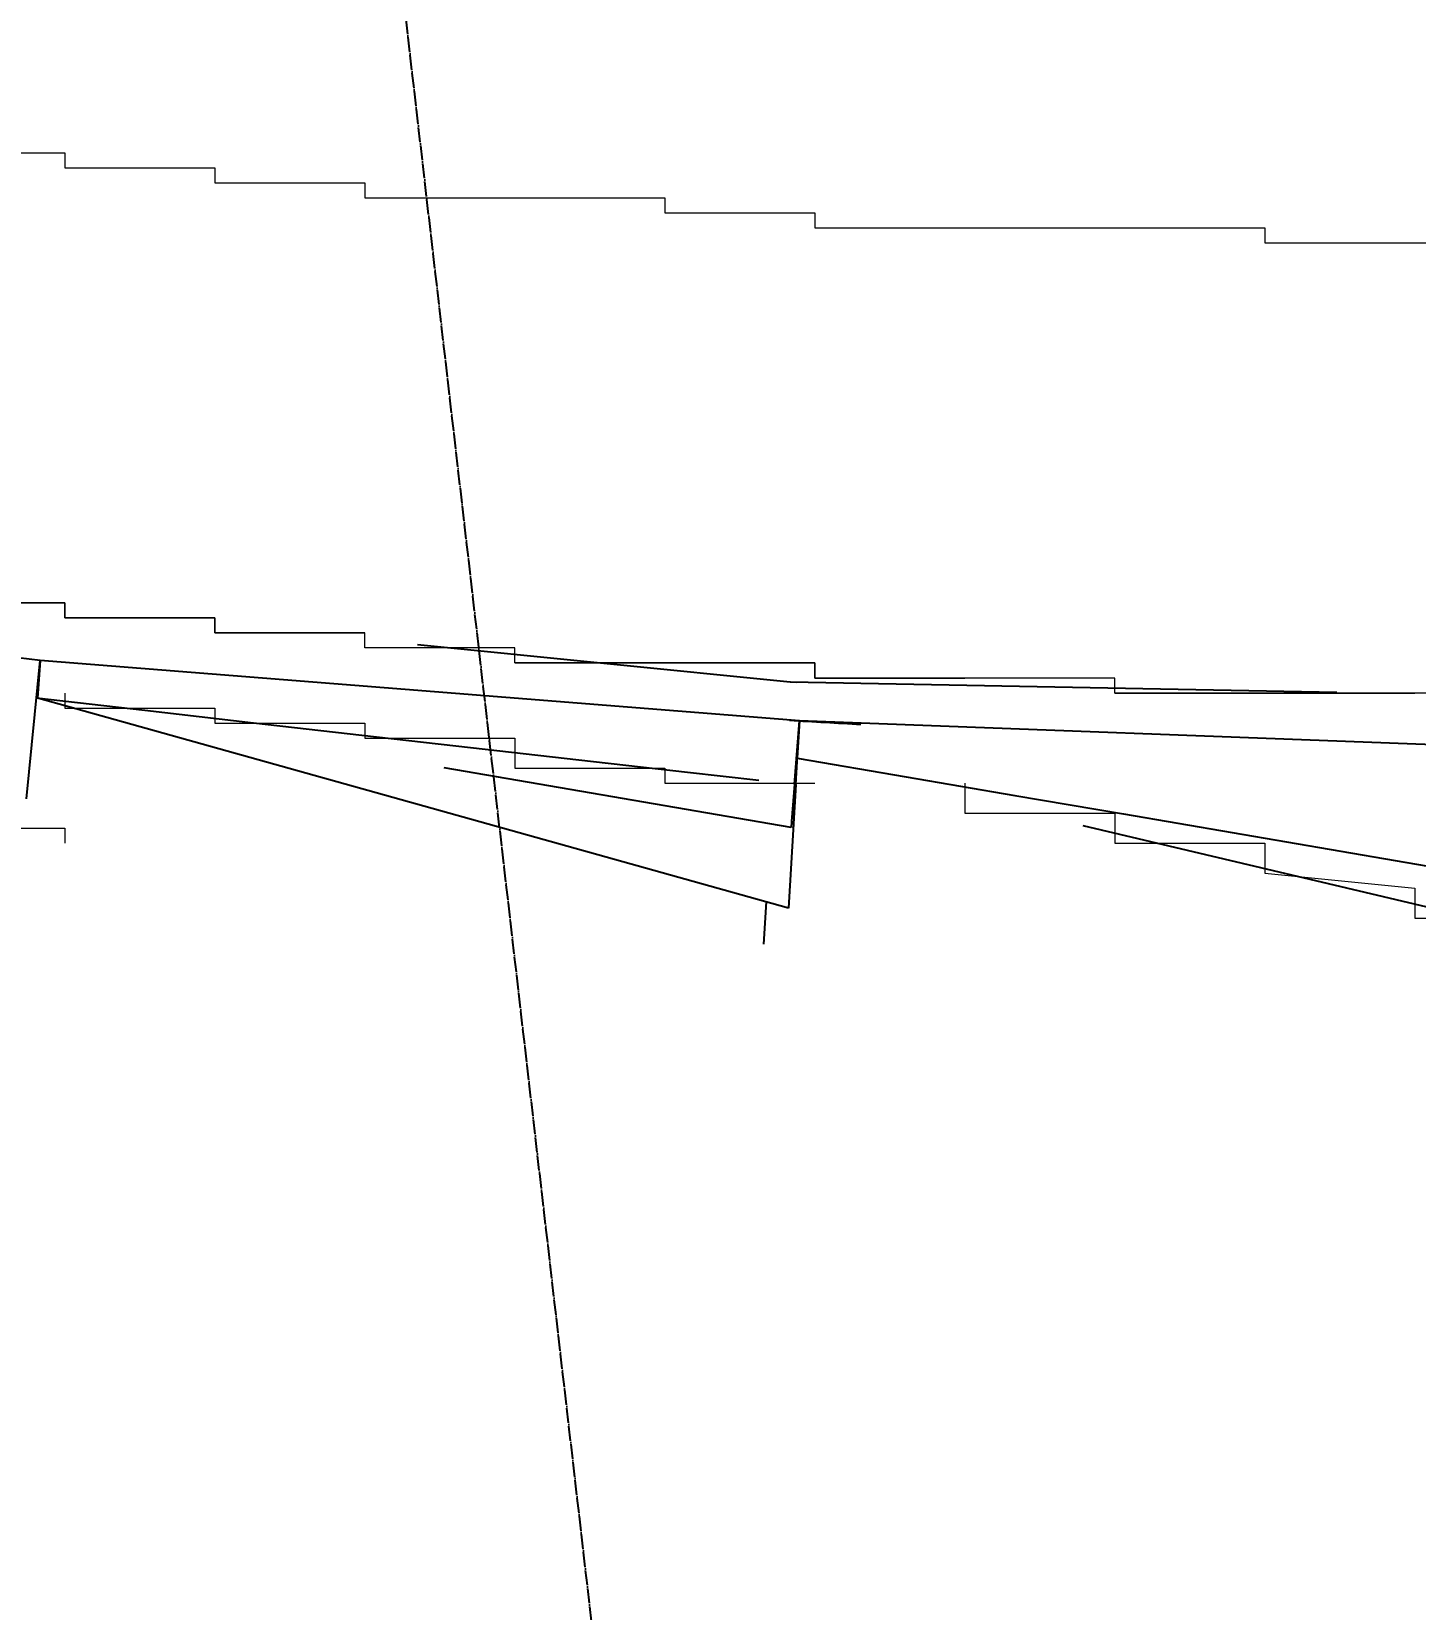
# Model space of a CAD drawing. Header units: millimetres. Extents: x -174040 to 151923, y -227569 to 142020.
# Drawn here: x -121301 to -120378, y -2712 to -1661 of the extents above; entities that cross this region are included whole.
import ezdxf

# ---------------------------------------------------------------- set-up
doc = ezdxf.new("R2010")
doc.units = ezdxf.units.MM
doc.header["$LTSCALE"] = 5
doc.linetypes.add('E-RG-1F$0$$0$DOTE', pattern=[2.42, 2, -0.2, 0.02, -0.2])
for name, color, linetype in [('00外装饰面', 21, 'Continuous'), ('A—楼梯、电梯、栏杆', 50, 'Continuous'), ('A—轴线、尺寸', 1, 'Continuous'), ('E1-RI-3F$0$J-DOTE轴线', 1, 'Continuous'), ('轴线100', 1, 'Continuous')]:
    doc.layers.add(name, color=color, linetype=linetype)
doc.layers.add('E1-RI-3F$0$A-GLAZ', color=6, linetype='Continuous', lineweight=5)
doc.layers.add('E1-RI-3F$0$A-GLAZ-CWMG', color=3, linetype='Continuous', lineweight=5)
doc.styles.add('ARIAL', font='arial.ttf')
doc.dimstyles.new('200', dxfattribs={"dimscale": 200, "dimtxt": 2.5, "dimasz": 2, "dimexe": 1, "dimexo": 1, "dimgap": 0.8, "dimtad": 1, "dimdec": 0, "dimdsep": 46, "dimtxsty": 'ARIAL', "dimblk1": 'ARCHTICK', "dimblk2": 'ARCHTICK', "dimsah": 1, "dimcen": -0.9, "dimdle": 1, "dimclrd": 256, "dimclre": 256, "dimclrt": 40, "dimaunit": 1, "dimadec": 0, "dimazin": 0, "dimtfac": 0.35, "dimtdec": 0, "dimtix": 1, "dimtmove": 2, "dimatfit": 3, "dimldrblk": 'ARCHTICK', "dimfxl": 0, "dimtvp": 0.8, "dimtolj": 1, "dimtzin": 0, "dimarcsym": 0})

# ---------------------------------------------------------------- blocks, each defined once
blk = doc.blocks.new('_ArchTick')
at = {"color": 0, "linetype": 'ByBlock', "const_width": 0.15}
blk.add_lwpolyline([(-0.5, -0.5), (0.5, 0.5)], dxfattribs=at)
blk = doc.blocks.new('*D204')
at = {"layer": 'A—轴线、尺寸', "linetype": 'ByBlock', "lineweight": -2}
for p, q in [((-120659.7, 2768), (-118654.8, -6703.1)), ((-130998.2, 905.5), (-128927.1, -8877.7)), ((-129164.2, -8723.4), (-118500.5, -6466))]:
    blk.add_line(p, q, dxfattribs=at)
at = {"layer": 'Defpoints', "color": 0, "linetype": 'ByBlock'}
for p in [(-120701.2, 2963.7), (-131039.6, 1101.2), (-118696.2, -6507.4)]:
    blk.add_point(p, dxfattribs=at)
at = {"layer": 'A—轴线、尺寸', "linetype": 'ByBlock', "lineweight": -2, "xscale": 400, "yscale": 400, "zscale": 400}
for p, rotation in [((-118696.2, -6507.4), 11.95264845949663), ((-128968.5, -8682), 191.9526484594966)]:
    blk.add_blockref('_ArchTick', p, dxfattribs=dict(at, rotation=rotation))
at = {"layer": 'A—轴线、尺寸', "color": 40, "linetype": 'ByBlock', "insert": (-123918.4, -7188.4), "char_height": 500, "attachment_point": 5, "rotation": 11.9526, "style": 'ARIAL'}
blk.add_mtext('\\A1;10500', dxfattribs=at)
blk = doc.blocks.new('*D205')
at = {"layer": 'A—轴线、尺寸', "linetype": 'ByBlock', "lineweight": -2}
for p, q in [((-113662.2, 3512.5), (-111806.5, -5253.4)), ((-120663.7, 2786.6), (-118654.8, -6703.1)), ((-111652.3, -5016.3), (-116518.8, -6046.5)), ((-118891.9, -6548.8), (-118287, -6420.8))]:
    blk.add_line(p, q, dxfattribs=at)
at = {"layer": 'Defpoints', "color": 0, "linetype": 'ByBlock'}
for p in [(-113703.6, 3708.2), (-120705.1, 2982.3), (-111848, -5057.7)]:
    blk.add_point(p, dxfattribs=at)
at = {"layer": 'A—轴线、尺寸', "linetype": 'ByBlock', "lineweight": -2, "xscale": 400, "yscale": 400, "zscale": 400}
for p, rotation in [((-111848, -5057.7), 11.95264845949663), ((-118696.2, -6507.4), 191.9526484594966)]:
    blk.add_blockref('_ArchTick', p, dxfattribs=dict(at, rotation=rotation))
at = {"layer": 'A—轴线、尺寸', "color": 40, "linetype": 'ByBlock', "insert": (-117456, -5983), "char_height": 500, "attachment_point": 5, "rotation": 11.9526, "style": 'ARIAL'}
blk.add_mtext('\\A1;7000', dxfattribs=at)
blk = doc.blocks.new('*D250')
at = {"layer": 'A—轴线、尺寸', "linetype": 'ByBlock', "lineweight": -2}
for p, q in [((-113765.8, 4001.7), (-111599.4, -6231.7)), ((-141374.1, -779.9), (-138992.4, -12030.6)), ((-139229.5, -11876.3), (-111445.2, -5994.6))]:
    blk.add_line(p, q, dxfattribs=at)
at = {"layer": 'Defpoints', "color": 0, "linetype": 'ByBlock'}
for p in [(-113807.2, 4197.4), (-141415.5, -584.2), (-111640.9, -6036)]:
    blk.add_point(p, dxfattribs=at)
at = {"layer": 'A—轴线、尺寸', "linetype": 'ByBlock', "lineweight": -2, "xscale": 400, "yscale": 400, "zscale": 400}
for p, rotation in [((-111640.9, -6036), 11.95264845949663), ((-139033.8, -11834.9), 191.9526484594966)]:
    blk.add_blockref('_ArchTick', p, dxfattribs=dict(at, rotation=rotation))
at = {"layer": 'A—轴线、尺寸', "color": 40, "linetype": 'ByBlock', "insert": (-125423.3, -8529.2), "char_height": 500, "attachment_point": 5, "rotation": 11.9526, "style": 'ARIAL'}
blk.add_mtext('\\A1;28000', dxfattribs=at)
blk = doc.blocks.new('A$C1C9D1350')
at = {"layer": '轴线100', "linetype": 'E-RG-1F$0$$0$DOTE'}
blk.add_arc((-185606.9, -484410.1), 487500, 90.131059, 98.027565, dxfattribs=at)

msp = doc.modelspace()

# ---------------------------------------------------------------- linework, layer by layer
at = {"layer": '00外装饰面', "linetype": 'ByBlock', "ltscale": 5}
msp.add_lwpolyline([(-134258.8, -2040.1), (-134130.3, -2646.9, -0.034352), (-67514.1, 2263.8), (-67252.4, 5211.2)], format="xyb", dxfattribs=at)
at = {"layer": 'A—楼梯、电梯、栏杆'}
for p, q in [((-121295, -2079.7), (-121799, -2019)), ((-120795.1, -2094.1), (-121043.6, -2069.3)), ((-121304.2, -2171.8), (-121295, -2079.7)), ((-121295, -2079.7), (-121297.5, -2104.6)), ((-121295, -2079.7), (-121296.9, -2104.7)), ((-120788.9, -2119.8), (-121295, -2079.7)), ((-120788.9, -2119.8), (-121295, -2079.7)), ((-120430.7, -2100.9), (-120795, -2094.1)), ((-120796.2, -2244.6), (-121297.5, -2104.6)), ((-120792.3, -2162.1), (-120788.9, -2119.8)), ((-120791.4, -2162.2), (-120788.9, -2119.8)), ((-120788.9, -2119.8), (-120790.4, -2144.7)), ((-120281.6, -2139.1), (-120788.9, -2119.8)), ((-120790.4, -2144.7), (-120717.9, -2157.1)), ((-120794.5, -2190.9), (-121025.8, -2151.2)), ((-120791.4, -2162.2), (-120796.2, -2244.6)), ((-120792.3, -2162.1), (-120794.2, -2186.9)), ((-120717.9, -2157.1), (-120645.5, -2169.5)), ((-120645.5, -2169.5), (-120573, -2181.9)), ((-120573, -2181.9), (-120500.6, -2194.3)), ((-120794.2, -2187.1), (-120794.5, -2190.9)), ((-120286.4, -2264), (-120599.8, -2189.8)), ((-120500.6, -2194.3), (-120428.1, -2206.8)), ((-120428.1, -2206.8), (-120355.7, -2219.2)), ((-120811.2, -2240.4), (-120812.9, -2268.6))]:
    msp.add_line(p, q, dxfattribs=at)
msp.add_lwpolyline([(-121297.5, -2104.6), (-121225.2, -2112.8), (-121152.9, -2121.1), (-121080.6, -2129.3), (-121008.3, -2137.5), (-120936, -2145.8), (-120863.7, -2154), (-120816, -2159.4)], dxfattribs=at)
msp.add_arc((-120064.7, 10252.4), 12393.4, 266.6193, 266.8395, dxfattribs=at)
at = {"layer": 'A—轴线、尺寸', "linetype": 'E-RG-1F$0$$0$DOTE'}
msp.add_line((-120475.2, -6626.3), (-122028.1, 6784.1), dxfattribs=at)
at = {"layer": 'E1-RI-3F$0$A-GLAZ', "color": 8}
for p, q in [((-121378.7, -1741.3), (-121278.7, -1741.3)), ((-121278.7, -1741.3), (-121278.7, -1741.3)), ((-121278.7, -1741.3), (-121278.7, -1741.3)), ((-121278.7, -1741.3), (-121278.7, -1741.3)), ((-121278.7, -1741.3), (-121278.7, -1741.3)), ((-121278.7, -1741.3), (-121278.7, -1741.3)), ((-121278.7, -1741.3), (-121278.7, -1751.3)), ((-121278.7, -1751.3), (-121278.7, -1751.3)), ((-121278.7, -1751.3), (-121278.7, -1751.3)), ((-121278.7, -1751.3), (-121178.7, -1751.3)), ((-121178.7, -1751.3), (-121178.7, -1751.3)), ((-121178.7, -1751.3), (-121178.7, -1751.3)), ((-121178.7, -1751.3), (-121178.7, -1751.3)), ((-121178.7, -1751.3), (-121178.7, -1751.3)), ((-121178.7, -1751.3), (-121178.7, -1751.3)), ((-121178.7, -1751.3), (-121178.7, -1761.3)), ((-121178.7, -1761.3), (-121178.7, -1761.3)), ((-121178.7, -1761.3), (-121178.7, -1761.3)), ((-121178.7, -1761.3), (-121078.7, -1761.3)), ((-121078.7, -1761.3), (-121078.7, -1761.3)), ((-121078.7, -1761.3), (-121078.7, -1761.3)), ((-121078.7, -1761.3), (-121078.7, -1761.3)), ((-121078.7, -1761.3), (-121078.7, -1761.3)), ((-121078.7, -1761.3), (-121078.7, -1761.3)), ((-121078.7, -1761.3), (-121078.7, -1761.3)), ((-121078.7, -1761.3), (-121078.7, -1761.3)), ((-121078.7, -1761.3), (-121078.7, -1771.3)), ((-121078.7, -1771.3), (-120978.7, -1771.3)), ((-120978.7, -1771.3), (-120978.7, -1771.3)), ((-120978.7, -1771.3), (-120978.7, -1771.3)), ((-120978.7, -1771.3), (-120978.7, -1771.3)), ((-120978.7, -1771.3), (-120978.7, -1771.3)), ((-120978.7, -1771.3), (-120978.7, -1771.3)), ((-120978.7, -1771.3), (-120978.7, -1771.3)), ((-120978.7, -1771.3), (-120978.7, -1771.3)), ((-120978.7, -1771.3), (-120878.7, -1771.3)), ((-120878.7, -1771.3), (-120878.7, -1771.3)), ((-120878.7, -1771.3), (-120878.7, -1781.3)), ((-120878.7, -1781.3), (-120878.7, -1781.3)), ((-120878.7, -1781.3), (-120878.7, -1781.3)), ((-120878.7, -1781.3), (-120878.7, -1781.3)), ((-120878.7, -1781.3), (-120878.7, -1781.3)), ((-120878.7, -1781.3), (-120878.7, -1781.3)), ((-120878.7, -1781.3), (-120878.7, -1781.3)), ((-120878.7, -1781.3), (-120778.7, -1781.3)), ((-120778.7, -1781.3), (-120778.7, -1781.3)), ((-120778.7, -1781.3), (-120778.7, -1781.3)), ((-120778.7, -1781.3), (-120778.7, -1781.3)), ((-120778.7, -1781.3), (-120778.7, -1781.3)), ((-120778.7, -1781.3), (-120778.7, -1781.3)), ((-120778.7, -1781.3), (-120778.7, -1781.3)), ((-120778.7, -1781.3), (-120778.7, -1781.3)), ((-120778.7, -1781.3), (-120778.7, -1791.3)), ((-120778.7, -1791.3), (-120678.7, -1791.3)), ((-120678.7, -1791.3), (-120678.7, -1791.3)), ((-120678.7, -1791.3), (-120678.7, -1791.3)), ((-120678.7, -1791.3), (-120678.7, -1791.3)), ((-120678.7, -1791.3), (-120678.7, -1791.3)), ((-120678.7, -1791.3), (-120678.7, -1791.3)), ((-120678.7, -1791.3), (-120678.7, -1791.3)), ((-120678.7, -1791.3), (-120678.7, -1791.3)), ((-120678.7, -1791.3), (-120678.7, -1791.3)), ((-120678.7, -1791.3), (-120578.7, -1791.3)), ((-120578.7, -1791.3), (-120578.7, -1791.3)), ((-120578.7, -1791.3), (-120578.7, -1791.3)), ((-120578.7, -1791.3), (-120578.7, -1791.3)), ((-120578.7, -1791.3), (-120578.7, -1791.3)), ((-120578.7, -1791.3), (-120578.7, -1791.3)), ((-120578.7, -1791.3), (-120578.7, -1791.3)), ((-120578.7, -1791.3), (-120578.7, -1791.3)), ((-120578.7, -1791.3), (-120478.7, -1791.3)), ((-120478.7, -1791.3), (-120478.7, -1801.3)), ((-120478.7, -1801.3), (-120478.7, -1801.3)), ((-120478.7, -1801.3), (-120478.7, -1801.3)), ((-120478.7, -1801.3), (-120478.7, -1801.3)), ((-120478.7, -1801.3), (-120478.7, -1801.3)), ((-120478.7, -1801.3), (-120478.7, -1801.3)), ((-120478.7, -1801.3), (-120478.7, -1801.3)), ((-120478.7, -1801.3), (-120478.7, -1801.3)), ((-120478.7, -1801.3), (-120378.7, -1801.3)), ((-120378.7, -1801.3), (-120378.7, -1801.3)), ((-120378.7, -1801.3), (-120378.7, -1801.3)), ((-120378.7, -1801.3), (-120378.7, -1801.3)), ((-120378.7, -1801.3), (-120378.7, -1801.3)), ((-120378.7, -1801.3), (-120378.7, -1801.3)), ((-120378.7, -1801.3), (-120378.7, -1801.3)), ((-120378.7, -1801.3), (-120378.7, -1801.3)), ((-120378.7, -1801.3), (-120378.7, -1801.3)), ((-120378.7, -1801.3), (-120278.7, -1801.3)), ((-121278.7, -2041.3), (-121378.7, -2041.3)), ((-121278.7, -2051.3), (-121278.7, -2041.3)), ((-121278.7, -2041.3), (-121278.7, -2041.3)), ((-121178.7, -2051.3), (-121278.7, -2051.3)), ((-121278.7, -2051.3), (-121278.7, -2051.3)), ((-121278.7, -2051.3), (-121278.7, -2051.3)), ((-121278.7, -2051.3), (-121278.7, -2051.3)), ((-121278.7, -2051.3), (-121278.7, -2051.3)), ((-121278.7, -2051.3), (-121278.7, -2051.3)), ((-121278.7, -2051.3), (-121278.7, -2051.3)), ((-121178.7, -2061.3), (-121178.7, -2051.3)), ((-121178.7, -2051.3), (-121178.7, -2051.3)), ((-121078.7, -2061.3), (-121178.7, -2061.3)), ((-121178.7, -2061.3), (-121178.7, -2061.3)), ((-121178.7, -2061.3), (-121178.7, -2061.3)), ((-121178.7, -2061.3), (-121178.7, -2061.3)), ((-121178.7, -2061.3), (-121178.7, -2061.3)), ((-121178.7, -2061.3), (-121178.7, -2061.3)), ((-121178.7, -2061.3), (-121178.7, -2061.3)), ((-121078.7, -2071.3), (-121078.7, -2061.3)), ((-121078.7, -2061.3), (-121078.7, -2061.3)), ((-121078.7, -2061.3), (-121078.7, -2061.3)), ((-120978.7, -2071.3), (-121078.7, -2071.3)), ((-121078.7, -2071.3), (-121078.7, -2071.3)), ((-121078.7, -2071.3), (-121078.7, -2071.3)), ((-121078.7, -2071.3), (-121078.7, -2071.3)), ((-121078.7, -2071.3), (-121078.7, -2071.3)), ((-121078.7, -2071.3), (-121078.7, -2071.3)), ((-120978.7, -2081.3), (-120978.7, -2071.3)), ((-120978.7, -2071.3), (-120978.7, -2071.3)), ((-120978.7, -2071.3), (-120978.7, -2071.3)), ((-120978.7, -2071.3), (-120978.7, -2071.3)), ((-120978.7, -2071.3), (-120978.7, -2071.3)), ((-120978.7, -2071.3), (-120978.7, -2071.3)), ((-120878.7, -2081.3), (-120978.7, -2081.3)), ((-120978.7, -2081.3), (-120978.7, -2081.3)), ((-120978.7, -2081.3), (-120978.7, -2081.3)), ((-120778.7, -2081.3), (-120878.7, -2081.3)), ((-120878.7, -2081.3), (-120878.7, -2081.3)), ((-120878.7, -2081.3), (-120878.7, -2081.3)), ((-120878.7, -2081.3), (-120878.7, -2081.3)), ((-120878.7, -2081.3), (-120878.7, -2081.3)), ((-120878.7, -2081.3), (-120878.7, -2081.3)), ((-120878.7, -2081.3), (-120878.7, -2081.3)), ((-120878.7, -2081.3), (-120878.7, -2081.3)), ((-120878.7, -2081.3), (-120878.7, -2081.3)), ((-120778.7, -2091.3), (-120778.7, -2081.3)), ((-120778.7, -2081.3), (-120778.7, -2081.3)), ((-120678.7, -2091.3), (-120778.7, -2091.3)), ((-120778.7, -2091.3), (-120778.7, -2091.3)), ((-120778.7, -2091.3), (-120778.7, -2091.3)), ((-120778.7, -2091.3), (-120778.7, -2091.3)), ((-120778.7, -2091.3), (-120778.7, -2091.3)), ((-120778.7, -2091.3), (-120778.7, -2091.3)), ((-120578.7, -2091.3), (-120678.7, -2091.3)), ((-120678.7, -2091.3), (-120678.7, -2091.3)), ((-120678.7, -2091.3), (-120678.7, -2091.3)), ((-120678.7, -2091.3), (-120678.7, -2091.3)), ((-120678.7, -2091.3), (-120678.7, -2091.3)), ((-120678.7, -2091.3), (-120678.7, -2091.3)), ((-120678.7, -2091.3), (-120678.7, -2091.3)), ((-120678.7, -2091.3), (-120678.7, -2091.3)), ((-120678.7, -2091.3), (-120678.7, -2091.3)), ((-120578.7, -2101.3), (-120578.7, -2091.3)), ((-120578.7, -2091.3), (-120578.7, -2091.3)), ((-120578.7, -2091.3), (-120578.7, -2091.3)), ((-121278.7, -2101.3), (-121278.7, -2101.3)), ((-121278.7, -2101.3), (-121278.7, -2101.3)), ((-121278.7, -2101.3), (-121278.7, -2101.3)), ((-121278.7, -2101.3), (-121278.7, -2101.3)), ((-121278.7, -2101.3), (-121278.7, -2101.3)), ((-121278.7, -2101.3), (-121278.7, -2111.3)), ((-120478.7, -2101.3), (-120578.7, -2101.3)), ((-120578.7, -2101.3), (-120578.7, -2101.3)), ((-120578.7, -2101.3), (-120578.7, -2101.3)), ((-120578.7, -2101.3), (-120578.7, -2101.3)), ((-120578.7, -2101.3), (-120578.7, -2101.3)), ((-120578.7, -2101.3), (-120578.7, -2101.3)), ((-120378.7, -2101.3), (-120478.7, -2101.3)), ((-120478.7, -2101.3), (-120478.7, -2101.3)), ((-120478.7, -2101.3), (-120478.7, -2101.3)), ((-120478.7, -2101.3), (-120478.7, -2101.3)), ((-120478.7, -2101.3), (-120478.7, -2101.3)), ((-120478.7, -2101.3), (-120478.7, -2101.3)), ((-120478.7, -2101.3), (-120478.7, -2101.3)), ((-120478.7, -2101.3), (-120478.7, -2101.3)), ((-120478.7, -2101.3), (-120478.7, -2101.3)), ((-120278.7, -2101.3), (-120378.7, -2101.3)), ((-120378.7, -2101.3), (-120378.7, -2101.3)), ((-120378.7, -2101.3), (-120378.7, -2101.3)), ((-120378.7, -2101.3), (-120378.7, -2101.3)), ((-120378.7, -2101.3), (-120378.7, -2101.3)), ((-120378.7, -2101.3), (-120378.7, -2101.3)), ((-120378.7, -2101.3), (-120378.7, -2101.3)), ((-120378.7, -2101.3), (-120378.7, -2101.3)), ((-120378.7, -2101.3), (-120378.7, -2101.3)), ((-121278.7, -2111.3), (-121278.7, -2111.3)), ((-121278.7, -2111.3), (-121278.7, -2111.3)), ((-121278.7, -2111.3), (-121278.7, -2111.3)), ((-121278.7, -2111.3), (-121278.7, -2111.3)), ((-121278.7, -2111.3), (-121278.7, -2111.3)), ((-121278.7, -2111.3), (-121278.7, -2111.3)), ((-121278.7, -2111.3), (-121278.7, -2111.3)), ((-121278.7, -2111.3), (-121278.7, -2111.3)), ((-121278.7, -2111.3), (-121278.7, -2111.3)), ((-121278.7, -2111.3), (-121278.7, -2111.3)), ((-121278.7, -2111.3), (-121278.7, -2111.3)), ((-121278.7, -2111.3), (-121278.7, -2111.3)), ((-121278.7, -2111.3), (-121278.7, -2111.3)), ((-121278.7, -2111.3), (-121278.7, -2111.3)), ((-121278.7, -2111.3), (-121278.7, -2111.3)), ((-121278.7, -2111.3), (-121278.7, -2111.3)), ((-121278.7, -2111.3), (-121278.7, -2111.3)), ((-121278.7, -2111.3), (-121278.7, -2111.3)), ((-121278.7, -2111.3), (-121278.7, -2111.3)), ((-121278.7, -2111.3), (-121178.7, -2111.3)), ((-121178.7, -2111.3), (-121178.7, -2111.3)), ((-121178.7, -2111.3), (-121178.7, -2111.3)), ((-121178.7, -2111.3), (-121178.7, -2111.3)), ((-121178.7, -2111.3), (-121178.7, -2111.3)), ((-121178.7, -2111.3), (-121178.7, -2111.3)), ((-121178.7, -2111.3), (-121178.7, -2111.3)), ((-121178.7, -2111.3), (-121178.7, -2111.3)), ((-121178.7, -2111.3), (-121178.7, -2111.3)), ((-121178.7, -2111.3), (-121178.7, -2111.3)), ((-121178.7, -2111.3), (-121178.7, -2111.3)), ((-121178.7, -2111.3), (-121178.7, -2111.3)), ((-121178.7, -2111.3), (-121178.7, -2111.3)), ((-121178.7, -2111.3), (-121178.7, -2111.3)), ((-121178.7, -2111.3), (-121178.7, -2121.3)), ((-121178.7, -2121.3), (-121178.7, -2121.3)), ((-121178.7, -2121.3), (-121178.7, -2121.3)), ((-121178.7, -2121.3), (-121178.7, -2121.3)), ((-121178.7, -2121.3), (-121178.7, -2121.3)), ((-121178.7, -2121.3), (-121178.7, -2121.3)), ((-121178.7, -2121.3), (-121178.7, -2121.3)), ((-121178.7, -2121.3), (-121178.7, -2121.3)), ((-121178.7, -2121.3), (-121178.7, -2121.3)), ((-121178.7, -2121.3), (-121178.7, -2121.3)), ((-121178.7, -2121.3), (-121178.7, -2121.3)), ((-121178.7, -2121.3), (-121178.7, -2121.3)), ((-121178.7, -2121.3), (-121178.7, -2121.3)), ((-121178.7, -2121.3), (-121178.7, -2121.3)), ((-121178.7, -2121.3), (-121178.7, -2121.3)), ((-121178.7, -2121.3), (-121178.7, -2121.3)), ((-121178.7, -2121.3), (-121178.7, -2121.3)), ((-121178.7, -2121.3), (-121178.7, -2121.3)), ((-121178.7, -2121.3), (-121178.7, -2121.3)), ((-121178.7, -2121.3), (-121178.7, -2121.3)), ((-121178.7, -2121.3), (-121178.7, -2121.3)), ((-121178.7, -2121.3), (-121178.7, -2121.3)), ((-121178.7, -2121.3), (-121178.7, -2121.3)), ((-121178.7, -2121.3), (-121178.7, -2121.3)), ((-121178.7, -2121.3), (-121078.7, -2121.3)), ((-121078.7, -2121.3), (-121078.7, -2121.3)), ((-121078.7, -2121.3), (-121078.7, -2121.3)), ((-121078.7, -2121.3), (-121078.7, -2121.3)), ((-121078.7, -2121.3), (-121078.7, -2121.3)), ((-121078.7, -2121.3), (-121078.7, -2121.3)), ((-121078.7, -2121.3), (-121078.7, -2121.3)), ((-121078.7, -2121.3), (-121078.7, -2121.3)), ((-121078.7, -2121.3), (-121078.7, -2121.3)), ((-121078.7, -2121.3), (-121078.7, -2131.3)), ((-121078.7, -2131.3), (-121078.7, -2131.3)), ((-121078.7, -2131.3), (-121078.7, -2131.3)), ((-121078.7, -2131.3), (-121078.7, -2131.3)), ((-121078.7, -2131.3), (-121078.7, -2131.3)), ((-121078.7, -2131.3), (-121078.7, -2131.3)), ((-121078.7, -2131.3), (-121078.7, -2131.3)), ((-121078.7, -2131.3), (-121078.7, -2131.3)), ((-121078.7, -2131.3), (-121078.7, -2131.3)), ((-121078.7, -2131.3), (-121078.7, -2131.3)), ((-121078.7, -2131.3), (-121078.7, -2131.3)), ((-121078.7, -2131.3), (-121078.7, -2131.3)), ((-121078.7, -2131.3), (-121078.7, -2131.3)), ((-121078.7, -2131.3), (-121078.7, -2131.3)), ((-121078.7, -2131.3), (-121078.7, -2131.3)), ((-121078.7, -2131.3), (-121078.7, -2131.3)), ((-121078.7, -2131.3), (-121078.7, -2131.3)), ((-121078.7, -2131.3), (-121078.7, -2131.3)), ((-121078.7, -2131.3), (-121078.7, -2131.3)), ((-121078.7, -2131.3), (-121078.7, -2131.3)), ((-121078.7, -2131.3), (-121078.7, -2131.3)), ((-121078.7, -2131.3), (-121078.7, -2131.3)), ((-121078.7, -2131.3), (-121078.7, -2131.3)), ((-121078.7, -2131.3), (-121078.7, -2131.3)), ((-121078.7, -2131.3), (-121078.7, -2131.3)), ((-121078.7, -2131.3), (-121078.7, -2131.3)), ((-121078.7, -2131.3), (-121078.7, -2131.3)), ((-121078.7, -2131.3), (-121078.7, -2131.3)), ((-121078.7, -2131.3), (-121078.7, -2131.3)), ((-121078.7, -2131.3), (-120978.7, -2131.3)), ((-120978.7, -2131.3), (-120978.7, -2131.3)), ((-120978.7, -2131.3), (-120978.7, -2131.3)), ((-120978.7, -2131.3), (-120978.7, -2131.3)), ((-120978.7, -2131.3), (-120978.7, -2141.3)), ((-120978.7, -2141.3), (-120978.7, -2141.3)), ((-120978.7, -2141.3), (-120978.7, -2141.3)), ((-120978.7, -2141.3), (-120978.7, -2141.3)), ((-120978.7, -2141.3), (-120978.7, -2141.3)), ((-120978.7, -2141.3), (-120978.7, -2141.3)), ((-120978.7, -2141.3), (-120978.7, -2141.3)), ((-120978.7, -2141.3), (-120978.7, -2141.3)), ((-120978.7, -2141.3), (-120978.7, -2141.3)), ((-120978.7, -2141.3), (-120978.7, -2141.3)), ((-120978.7, -2141.3), (-120978.7, -2141.3)), ((-120978.7, -2141.3), (-120978.7, -2141.3)), ((-120978.7, -2141.3), (-120978.7, -2141.3)), ((-120978.7, -2141.3), (-120978.7, -2141.3)), ((-120978.7, -2141.3), (-120978.7, -2141.3)), ((-120978.7, -2141.3), (-120978.7, -2141.3)), ((-120978.7, -2141.3), (-120978.7, -2141.3)), ((-120978.7, -2141.3), (-120978.7, -2141.3)), ((-120978.7, -2141.3), (-120978.7, -2141.3)), ((-120978.7, -2141.3), (-120978.7, -2141.3)), ((-120978.7, -2141.3), (-120978.7, -2141.3)), ((-120978.7, -2141.3), (-120978.7, -2141.3)), ((-120978.7, -2141.3), (-120978.7, -2141.3)), ((-120978.7, -2141.3), (-120978.7, -2141.3)), ((-120978.7, -2141.3), (-120978.7, -2141.3)), ((-120978.7, -2141.3), (-120978.7, -2141.3)), ((-120978.7, -2141.3), (-120978.7, -2141.3)), ((-120978.7, -2141.3), (-120978.7, -2141.3)), ((-120978.7, -2141.3), (-120978.7, -2141.3)), ((-120978.7, -2141.3), (-120978.7, -2141.3)), ((-120978.7, -2141.3), (-120978.7, -2141.3)), ((-120978.7, -2141.3), (-120978.7, -2141.3)), ((-120978.7, -2141.3), (-120978.7, -2141.3)), ((-120978.7, -2141.3), (-120978.7, -2151.3)), ((-120978.7, -2151.3), (-120878.7, -2151.3)), ((-120878.7, -2151.3), (-120878.7, -2151.3)), ((-120878.7, -2151.3), (-120878.7, -2151.3)), ((-120878.7, -2151.3), (-120878.7, -2151.3)), ((-120878.7, -2151.3), (-120878.7, -2151.3)), ((-120878.7, -2151.3), (-120878.7, -2151.3)), ((-120878.7, -2151.3), (-120878.7, -2151.3)), ((-120878.7, -2151.3), (-120878.7, -2151.3)), ((-120878.7, -2151.3), (-120878.7, -2151.3)), ((-120878.7, -2151.3), (-120878.7, -2151.3)), ((-120878.7, -2151.3), (-120878.7, -2151.3)), ((-120878.7, -2151.3), (-120878.7, -2151.3)), ((-120878.7, -2151.3), (-120878.7, -2151.3)), ((-120878.7, -2151.3), (-120878.7, -2151.3)), ((-120878.7, -2151.3), (-120878.7, -2151.3)), ((-120878.7, -2151.3), (-120878.7, -2151.3)), ((-120878.7, -2151.3), (-120878.7, -2151.3)), ((-120878.7, -2151.3), (-120878.7, -2151.3)), ((-120878.7, -2151.3), (-120878.7, -2151.3)), ((-120878.7, -2151.3), (-120878.7, -2151.3)), ((-120878.7, -2151.3), (-120878.7, -2151.3)), ((-120878.7, -2151.3), (-120878.7, -2151.3)), ((-120878.7, -2151.3), (-120878.7, -2151.3)), ((-120878.7, -2151.3), (-120878.7, -2151.3)), ((-120878.7, -2151.3), (-120878.7, -2151.3)), ((-120878.7, -2151.3), (-120878.7, -2151.3)), ((-120878.7, -2151.3), (-120878.7, -2151.3)), ((-120878.7, -2151.3), (-120878.7, -2151.3)), ((-120878.7, -2151.3), (-120878.7, -2151.3)), ((-120878.7, -2151.3), (-120878.7, -2151.3)), ((-120878.7, -2151.3), (-120878.7, -2151.3)), ((-120878.7, -2151.3), (-120878.7, -2151.3)), ((-120878.7, -2151.3), (-120878.7, -2161.3)), ((-120878.7, -2161.3), (-120878.7, -2161.3)), ((-120878.7, -2161.3), (-120878.7, -2161.3)), ((-120878.7, -2161.3), (-120878.7, -2161.3)), ((-120878.7, -2161.3), (-120878.7, -2161.3)), ((-120878.7, -2161.3), (-120878.7, -2161.3)), ((-120878.7, -2161.3), (-120778.7, -2161.3)), ((-120778.7, -2161.3), (-120778.7, -2161.3)), ((-120778.7, -2161.3), (-120778.7, -2161.3)), ((-120778.7, -2161.3), (-120778.7, -2161.3)), ((-120778.7, -2161.3), (-120778.7, -2161.3)), ((-120778.7, -2161.3), (-120778.7, -2161.3)), ((-120778.7, -2161.3), (-120778.7, -2161.3)), ((-120778.7, -2161.3), (-120778.7, -2161.3)), ((-120778.7, -2161.3), (-120778.7, -2161.3)), ((-120778.7, -2161.3), (-120778.7, -2161.3)), ((-120778.7, -2161.3), (-120778.7, -2161.3)), ((-120778.7, -2161.3), (-120778.7, -2161.3)), ((-120778.7, -2161.3), (-120778.7, -2161.3)), ((-120778.7, -2161.3), (-120778.7, -2161.3)), ((-120678.7, -2161.3), (-120678.7, -2161.3)), ((-120678.7, -2161.3), (-120678.7, -2161.3)), ((-120678.7, -2161.3), (-120678.7, -2161.3)), ((-120678.7, -2161.3), (-120678.7, -2161.3)), ((-120678.7, -2161.3), (-120678.7, -2161.3)), ((-120678.7, -2161.3), (-120678.7, -2161.3)), ((-120678.7, -2161.3), (-120678.7, -2161.3)), ((-120678.7, -2161.3), (-120678.7, -2161.3)), ((-120678.7, -2161.3), (-120678.7, -2161.3)), ((-120678.7, -2161.3), (-120678.7, -2171.3)), ((-120678.7, -2171.3), (-120678.7, -2171.3)), ((-120678.7, -2171.3), (-120678.7, -2171.3)), ((-120678.7, -2171.3), (-120678.7, -2171.3)), ((-120678.7, -2171.3), (-120678.7, -2171.3)), ((-120678.7, -2171.3), (-120678.7, -2171.3)), ((-120678.7, -2171.3), (-120678.7, -2171.3)), ((-120678.7, -2171.3), (-120678.7, -2171.3)), ((-120678.7, -2171.3), (-120678.7, -2171.3)), ((-120678.7, -2171.3), (-120678.7, -2171.3)), ((-120678.7, -2171.3), (-120678.7, -2171.3)), ((-120678.7, -2171.3), (-120678.7, -2171.3)), ((-120678.7, -2171.3), (-120678.7, -2171.3)), ((-120678.7, -2171.3), (-120678.7, -2171.3)), ((-120678.7, -2171.3), (-120678.7, -2171.3)), ((-120678.7, -2171.3), (-120678.7, -2171.3)), ((-120678.7, -2171.3), (-120678.7, -2171.3)), ((-120678.7, -2171.3), (-120678.7, -2171.3)), ((-120678.7, -2171.3), (-120678.7, -2171.3)), ((-120678.7, -2171.3), (-120678.7, -2171.3)), ((-120678.7, -2171.3), (-120678.7, -2181.3)), ((-120678.7, -2181.3), (-120678.7, -2181.3)), ((-120678.7, -2181.3), (-120678.7, -2181.3)), ((-120678.7, -2181.3), (-120678.7, -2181.3)), ((-120678.7, -2181.3), (-120678.7, -2181.3)), ((-120678.7, -2181.3), (-120678.7, -2181.3)), ((-120678.7, -2181.3), (-120678.7, -2181.3)), ((-120678.7, -2181.3), (-120678.7, -2181.3)), ((-120678.7, -2181.3), (-120678.7, -2181.3)), ((-120678.7, -2181.3), (-120678.7, -2181.3)), ((-120678.7, -2181.3), (-120578.7, -2181.3)), ((-120578.7, -2181.3), (-120578.7, -2181.3)), ((-120578.7, -2181.3), (-120578.7, -2181.3)), ((-120578.7, -2181.3), (-120578.7, -2181.3)), ((-120578.7, -2181.3), (-120578.7, -2181.3)), ((-120578.7, -2181.3), (-120578.7, -2181.3)), ((-120578.7, -2181.3), (-120578.7, -2181.3)), ((-120578.7, -2181.3), (-120578.7, -2181.3)), ((-120578.7, -2181.3), (-120578.7, -2181.3)), ((-120578.7, -2181.3), (-120578.7, -2191.3)), ((-121378.7, -2191.3), (-121278.7, -2191.3)), ((-121278.7, -2191.3), (-121278.7, -2201.3)), ((-120578.7, -2191.3), (-120578.7, -2191.3)), ((-120578.7, -2191.3), (-120578.7, -2191.3)), ((-120578.7, -2191.3), (-120578.7, -2191.3)), ((-120578.7, -2191.3), (-120578.7, -2191.3)), ((-120578.7, -2191.3), (-120578.7, -2191.3)), ((-120578.7, -2191.3), (-120578.7, -2191.3)), ((-120578.7, -2191.3), (-120578.7, -2191.3)), ((-120578.7, -2191.3), (-120578.7, -2191.3)), ((-120578.7, -2191.3), (-120578.7, -2191.3)), ((-120578.7, -2191.3), (-120578.7, -2191.3)), ((-120578.7, -2191.3), (-120578.7, -2191.3)), ((-120578.7, -2191.3), (-120578.7, -2191.3)), ((-120578.7, -2191.3), (-120578.7, -2191.3)), ((-120578.7, -2191.3), (-120578.7, -2191.3)), ((-120578.7, -2191.3), (-120578.7, -2191.3)), ((-120578.7, -2191.3), (-120578.7, -2191.3)), ((-120578.7, -2191.3), (-120578.7, -2191.3)), ((-120578.7, -2191.3), (-120578.7, -2191.3)), ((-120578.7, -2191.3), (-120578.7, -2191.3)), ((-120578.7, -2191.3), (-120578.7, -2201.3)), ((-121278.7, -2201.3), (-121278.7, -2201.3)), ((-121278.7, -2201.3), (-121278.7, -2201.3)), ((-121278.7, -2201.3), (-121278.7, -2201.3)), ((-121278.7, -2201.3), (-121278.7, -2201.3)), ((-121278.7, -2201.3), (-121278.7, -2201.3)), ((-121278.7, -2201.3), (-121278.7, -2201.3)), ((-121278.7, -2201.3), (-121278.7, -2201.3)), ((-120578.7, -2201.3), (-120578.7, -2201.3)), ((-120578.7, -2201.3), (-120578.7, -2201.3)), ((-120578.7, -2201.3), (-120578.7, -2201.3)), ((-120578.7, -2201.3), (-120578.7, -2201.3)), ((-120578.7, -2201.3), (-120578.7, -2201.3)), ((-120578.7, -2201.3), (-120578.7, -2201.3)), ((-120578.7, -2201.3), (-120578.7, -2201.3)), ((-120578.7, -2201.3), (-120578.7, -2201.3)), ((-120578.7, -2201.3), (-120578.7, -2201.3)), ((-120578.7, -2201.3), (-120578.7, -2201.3)), ((-120578.7, -2201.3), (-120578.7, -2201.3)), ((-120578.7, -2201.3), (-120578.7, -2201.3)), ((-120578.7, -2201.3), (-120578.7, -2201.3)), ((-120578.7, -2201.3), (-120578.7, -2201.3)), ((-120578.7, -2201.3), (-120478.7, -2201.3)), ((-120478.7, -2201.3), (-120478.7, -2201.3)), ((-120478.7, -2201.3), (-120478.7, -2201.3)), ((-120478.7, -2201.3), (-120478.7, -2201.3)), ((-120478.7, -2201.3), (-120478.7, -2211.3)), ((-120478.7, -2211.3), (-120478.7, -2211.3)), ((-120478.7, -2211.3), (-120478.7, -2211.3)), ((-120478.7, -2211.3), (-120478.7, -2211.3)), ((-120478.7, -2211.3), (-120478.7, -2211.3)), ((-120478.7, -2211.3), (-120478.7, -2211.3)), ((-120478.7, -2211.3), (-120478.7, -2211.3)), ((-120478.7, -2211.3), (-120478.7, -2211.3)), ((-120478.7, -2211.3), (-120478.7, -2211.3)), ((-120478.7, -2211.3), (-120478.7, -2211.3)), ((-120478.7, -2211.3), (-120478.7, -2211.3)), ((-120478.7, -2211.3), (-120478.7, -2211.3)), ((-120478.7, -2211.3), (-120478.7, -2211.3)), ((-120478.7, -2211.3), (-120478.7, -2211.3)), ((-120478.7, -2211.3), (-120478.7, -2211.3)), ((-120478.7, -2211.3), (-120478.7, -2211.3)), ((-120478.7, -2211.3), (-120478.7, -2211.3)), ((-120478.7, -2211.3), (-120478.7, -2211.3)), ((-120478.7, -2211.3), (-120478.7, -2211.3)), ((-120478.7, -2211.3), (-120478.7, -2211.3)), ((-120478.7, -2211.3), (-120478.7, -2221.3)), ((-120478.7, -2221.3), (-120478.7, -2221.3)), ((-120478.7, -2221.3), (-120478.7, -2221.3)), ((-120478.7, -2221.3), (-120478.7, -2221.3)), ((-120478.7, -2221.3), (-120478.7, -2221.3)), ((-120478.7, -2221.3), (-120478.7, -2221.3)), ((-120478.7, -2221.3), (-120478.7, -2221.3)), ((-120478.7, -2221.3), (-120478.7, -2221.3)), ((-120478.7, -2221.3), (-120478.7, -2221.3)), ((-120478.7, -2221.3), (-120478.7, -2221.3)), ((-120478.7, -2221.3), (-120478.7, -2221.3)), ((-120478.7, -2221.3), (-120478.7, -2221.3)), ((-120478.7, -2221.3), (-120478.7, -2221.3)), ((-120478.7, -2221.3), (-120478.7, -2221.3)), ((-120478.7, -2221.3), (-120478.7, -2221.3)), ((-120478.7, -2221.3), (-120478.7, -2221.3)), ((-120478.7, -2221.3), (-120478.7, -2221.3)), ((-120478.7, -2221.3), (-120478.7, -2221.3)), ((-120478.7, -2221.3), (-120478.7, -2221.3)), ((-120478.7, -2221.3), (-120478.7, -2221.3)), ((-120478.7, -2221.3), (-120378.7, -2231.3)), ((-120378.7, -2231.3), (-120378.7, -2231.3)), ((-120378.7, -2231.3), (-120378.7, -2231.3)), ((-120378.7, -2231.3), (-120378.7, -2231.3)), ((-120378.7, -2231.3), (-120378.7, -2231.3)), ((-120378.7, -2231.3), (-120378.7, -2231.3)), ((-120378.7, -2231.3), (-120378.7, -2231.3)), ((-120378.7, -2231.3), (-120378.7, -2231.3)), ((-120378.7, -2231.3), (-120378.7, -2231.3)), ((-120378.7, -2231.3), (-120378.7, -2231.3)), ((-120378.7, -2231.3), (-120378.7, -2231.3)), ((-120378.7, -2231.3), (-120378.7, -2231.3)), ((-120378.7, -2231.3), (-120378.7, -2231.3)), ((-120378.7, -2231.3), (-120378.7, -2231.3)), ((-120378.7, -2231.3), (-120378.7, -2231.3)), ((-120378.7, -2231.3), (-120378.7, -2231.3)), ((-120378.7, -2231.3), (-120378.7, -2231.3)), ((-120378.7, -2231.3), (-120378.7, -2231.3)), ((-120378.7, -2231.3), (-120378.7, -2231.3)), ((-120378.7, -2231.3), (-120378.7, -2241.3)), ((-120378.7, -2241.3), (-120378.7, -2241.3)), ((-120378.7, -2241.3), (-120378.7, -2241.3)), ((-120378.7, -2241.3), (-120378.7, -2241.3)), ((-120378.7, -2241.3), (-120378.7, -2241.3)), ((-120378.7, -2241.3), (-120378.7, -2241.3)), ((-120378.7, -2241.3), (-120378.7, -2241.3)), ((-120378.7, -2241.3), (-120378.7, -2241.3)), ((-120378.7, -2241.3), (-120378.7, -2241.3)), ((-120378.7, -2241.3), (-120378.7, -2241.3)), ((-120378.7, -2241.3), (-120378.7, -2241.3)), ((-120378.7, -2241.3), (-120378.7, -2241.3)), ((-120378.7, -2241.3), (-120378.7, -2241.3)), ((-120378.7, -2241.3), (-120378.7, -2241.3)), ((-120378.7, -2241.3), (-120378.7, -2241.3)), ((-120378.7, -2241.3), (-120378.7, -2241.3)), ((-120378.7, -2241.3), (-120378.7, -2241.3)), ((-120378.7, -2241.3), (-120378.7, -2241.3)), ((-120378.7, -2241.3), (-120378.7, -2241.3)), ((-120378.7, -2241.3), (-120378.7, -2241.3)), ((-120378.7, -2241.3), (-120378.7, -2251.3)), ((-120378.7, -2251.3), (-120378.7, -2251.3)), ((-120378.7, -2251.3), (-120378.7, -2251.3)), ((-120378.7, -2251.3), (-120378.7, -2251.3)), ((-120378.7, -2251.3), (-120378.7, -2251.3)), ((-120378.7, -2251.3), (-120278.7, -2251.3))]:
    msp.add_line(p, q, dxfattribs=at)
for points in [[(-121378.7, -2041.3, 0), (-121278.7, -2041.3, 0), (-121278.7, -2041.3, 0), (-121278.7, -2041.3, 0), (-121278.7, -2041.3, 0), (-121278.7, -2041.3, 0), (-121278.7, -2041.3, 0), (-121278.7, -2041.3, 0), (-121278.7, -2041.3, 0), (-121278.7, -2041.3, 0), (-121278.7, -2041.3, 0), (-121278.7, -2041.3, 0), (-121278.7, -2051.3, 0), (-121278.7, -2051.3, 0), (-121278.7, -2051.3, 0), (-121278.7, -2051.3, 0), (-121278.7, -2051.3, 0), (-121278.7, -2051.3, 0), (-121278.7, -2051.3, 0), (-121278.7, -2051.3, 0), (-121278.7, -2051.3, 0), (-121278.7, -2051.3, 0), (-121278.7, -2051.3, 0), (-121278.7, -2051.3, 0), (-121278.7, -2051.3, 0), (-121278.7, -2051.3, 0), (-121278.7, -2051.3, 0), (-121278.7, -2051.3, 0), (-121278.7, -2051.3, 0), (-121278.7, -2051.3, 0), (-121278.7, -2051.3, 0), (-121278.7, -2051.3, 0), (-121278.7, -2051.3, 0), (-121278.7, -2051.3, 0), (-121278.7, -2051.3, 0), (-121278.7, -2051.3, 0), (-121278.7, -2051.3, 0), (-121278.7, -2051.3, 0), (-121278.7, -2051.3, 0), (-121278.7, -2051.3, 0), (-121278.7, -2051.3, 0), (-121278.7, -2051.3, 0), (-121278.7, -2051.3, 0), (-121278.7, -2051.3, 0), (-121278.7, -2051.3, 0), (-121278.7, -2051.3, 0), (-121278.7, -2051.3, 0), (-121278.7, -2051.3, 0), (-121278.7, -2051.3, 0), (-121278.7, -2051.3, 0), (-121278.7, -2051.3, 0), (-121278.7, -2051.3, 0), (-121278.7, -2051.3, 0), (-121278.7, -2051.3, 0), (-121278.7, -2051.3, 0), (-121278.7, -2051.3, 0), (-121278.7, -2051.3, 0), (-121278.7, -2051.3, 0), (-121278.7, -2051.3, 0), (-121278.7, -2051.3, 0), (-121278.7, -2051.3, 0), (-121278.7, -2051.3, 0), (-121278.7, -2051.3, 0), (-121178.7, -2051.3, 0), (-121178.7, -2051.3, 0), (-121178.7, -2051.3, 0), (-121178.7, -2051.3, 0), (-121178.7, -2051.3, 0), (-121178.7, -2051.3, 0), (-121178.7, -2051.3, 0), (-121178.7, -2051.3, 0), (-121178.7, -2051.3, 0), (-121178.7, -2051.3, 0), (-121178.7, -2051.3, 0), (-121178.7, -2051.3, 0), (-121178.7, -2051.3, 0), (-121178.7, -2051.3, 0), (-121178.7, -2061.3, 0), (-121178.7, -2061.3, 0), (-121178.7, -2061.3, 0), (-121178.7, -2061.3, 0), (-121178.7, -2061.3, 0), (-121178.7, -2061.3, 0), (-121178.7, -2061.3, 0), (-121178.7, -2061.3, 0), (-121178.7, -2061.3, 0), (-121178.7, -2061.3, 0), (-121178.7, -2061.3, 0), (-121178.7, -2061.3, 0), (-121178.7, -2061.3, 0), (-121178.7, -2061.3, 0), (-121178.7, -2061.3, 0), (-121178.7, -2061.3, 0), (-121178.7, -2061.3, 0), (-121178.7, -2061.3, 0), (-121178.7, -2061.3, 0), (-121178.7, -2061.3, 0), (-121178.7, -2061.3, 0), (-121178.7, -2061.3, 0), (-121178.7, -2061.3, 0), (-121178.7, -2061.3, 0), (-121178.7, -2061.3, 0), (-121178.7, -2061.3, 0), (-121178.7, -2061.3, 0), (-121178.7, -2061.3, 0), (-121178.7, -2061.3, 0), (-121178.7, -2061.3, 0), (-121178.7, -2061.3, 0), (-121178.7, -2061.3, 0), (-121178.7, -2061.3, 0), (-121178.7, -2061.3, 0), (-121178.7, -2061.3, 0), (-121178.7, -2061.3, 0), (-121178.7, -2061.3, 0), (-121178.7, -2061.3, 0), (-121178.7, -2061.3, 0), (-121178.7, -2061.3, 0), (-121178.7, -2061.3, 0), (-121178.7, -2061.3, 0), (-121178.7, -2061.3, 0), (-121178.7, -2061.3, 0), (-121178.7, -2061.3, 0), (-121178.7, -2061.3, 0), (-121178.7, -2061.3, 0), (-121178.7, -2061.3, 0), (-121078.7, -2061.3, 0), (-121078.7, -2061.3, 0), (-121078.7, -2061.3, 0), (-121078.7, -2061.3, 0), (-121078.7, -2061.3, 0), (-121078.7, -2061.3, 0), (-121078.7, -2061.3, 0), (-121078.7, -2061.3, 0), (-121078.7, -2061.3, 0), (-121078.7, -2061.3, 0)], [(-120978.7, -2081.3, 0), (-120978.7, -2081.3, 0), (-120978.7, -2081.3, 0), (-120978.7, -2081.3, 0), (-120978.7, -2081.3, 0), (-120978.7, -2081.3, 0), (-120978.7, -2081.3, 0), (-120978.7, -2081.3, 0), (-120978.7, -2081.3, 0), (-120978.7, -2081.3, 0), (-120978.7, -2081.3, 0), (-120978.7, -2081.3, 0), (-120978.7, -2081.3, 0), (-120978.7, -2081.3, 0), (-120978.7, -2081.3, 0), (-120978.7, -2081.3, 0), (-120978.7, -2081.3, 0), (-120878.7, -2081.3, 0), (-120878.7, -2081.3, 0), (-120878.7, -2081.3, 0), (-120878.7, -2081.3, 0), (-120878.7, -2081.3, 0), (-120878.7, -2081.3, 0), (-120878.7, -2081.3, 0), (-120878.7, -2081.3, 0), (-120878.7, -2081.3, 0), (-120878.7, -2081.3, 0), (-120878.7, -2081.3, 0), (-120878.7, -2081.3, 0), (-120878.7, -2081.3, 0), (-120878.7, -2081.3, 0), (-120878.7, -2081.3, 0), (-120878.7, -2081.3, 0), (-120878.7, -2081.3, 0), (-120878.7, -2081.3, 0), (-120878.7, -2081.3, 0), (-120878.7, -2081.3, 0), (-120878.7, -2081.3, 0), (-120878.7, -2081.3, 0), (-120878.7, -2081.3, 0), (-120878.7, -2081.3, 0), (-120878.7, -2081.3, 0), (-120878.7, -2081.3, 0), (-120878.7, -2081.3, 0), (-120878.7, -2081.3, 0), (-120878.7, -2081.3, 0), (-120878.7, -2081.3, 0), (-120878.7, -2081.3, 0), (-120878.7, -2081.3, 0), (-120878.7, -2081.3, 0), (-120878.7, -2081.3, 0), (-120878.7, -2081.3, 0), (-120878.7, -2081.3, 0), (-120878.7, -2081.3, 0), (-120878.7, -2081.3, 0), (-120878.7, -2081.3, 0), (-120878.7, -2081.3, 0), (-120878.7, -2081.3, 0), (-120878.7, -2081.3, 0), (-120878.7, -2081.3, 0), (-120878.7, -2081.3, 0), (-120878.7, -2081.3, 0), (-120878.7, -2081.3, 0), (-120878.7, -2081.3, 0), (-120878.7, -2081.3, 0), (-120878.7, -2081.3, 0), (-120878.7, -2081.3, 0), (-120878.7, -2081.3, 0), (-120878.7, -2081.3, 0), (-120878.7, -2081.3, 0), (-120878.7, -2081.3, 0), (-120878.7, -2081.3, 0), (-120778.7, -2081.3, 0), (-120778.7, -2081.3, 0), (-120778.7, -2081.3, 0), (-120778.7, -2081.3, 0), (-120778.7, -2081.3, 0), (-120778.7, -2081.3, 0), (-120778.7, -2081.3, 0), (-120778.7, -2081.3, 0), (-120778.7, -2081.3, 0), (-120778.7, -2081.3, 0), (-120778.7, -2081.3, 0), (-120778.7, -2081.3, 0), (-120778.7, -2081.3, 0), (-120778.7, -2081.3, 0), (-120778.7, -2091.3, 0), (-120778.7, -2091.3, 0), (-120778.7, -2091.3, 0), (-120778.7, -2091.3, 0), (-120778.7, -2091.3, 0), (-120778.7, -2091.3, 0), (-120778.7, -2091.3, 0), (-120778.7, -2091.3, 0), (-120778.7, -2091.3, 0), (-120778.7, -2091.3, 0), (-120778.7, -2091.3, 0), (-120778.7, -2091.3, 0), (-120778.7, -2091.3, 0), (-120778.7, -2091.3, 0), (-120778.7, -2091.3, 0), (-120778.7, -2091.3, 0), (-120778.7, -2091.3, 0), (-120778.7, -2091.3, 0), (-120778.7, -2091.3, 0), (-120778.7, -2091.3, 0), (-120778.7, -2091.3, 0), (-120778.7, -2091.3, 0), (-120778.7, -2091.3, 0), (-120778.7, -2091.3, 0), (-120778.7, -2091.3, 0), (-120778.7, -2091.3, 0), (-120778.7, -2091.3, 0), (-120778.7, -2091.3, 0), (-120778.7, -2091.3, 0), (-120778.7, -2091.3, 0), (-120778.7, -2091.3, 0), (-120778.7, -2091.3, 0), (-120778.7, -2091.3, 0), (-120778.7, -2091.3, 0), (-120778.7, -2091.3, 0), (-120778.7, -2091.3, 0), (-120778.7, -2091.3, 0), (-120778.7, -2091.3, 0), (-120778.7, -2091.3, 0), (-120778.7, -2091.3, 0), (-120678.7, -2091.3, 0), (-120678.7, -2091.3, 0)], [(-120578.7, -2101.3, 0), (-120578.7, -2101.3, 0), (-120578.7, -2101.3, 0), (-120578.7, -2101.3, 0), (-120578.7, -2101.3, 0), (-120578.7, -2101.3, 0), (-120578.7, -2101.3, 0), (-120578.7, -2101.3, 0), (-120578.7, -2101.3, 0), (-120578.7, -2101.3, 0), (-120578.7, -2101.3, 0), (-120578.7, -2101.3, 0), (-120578.7, -2101.3, 0), (-120578.7, -2101.3, 0), (-120578.7, -2101.3, 0), (-120578.7, -2101.3, 0), (-120578.7, -2101.3, 0), (-120578.7, -2101.3, 0), (-120578.7, -2101.3, 0), (-120578.7, -2101.3, 0), (-120578.7, -2101.3, 0), (-120578.7, -2101.3, 0), (-120578.7, -2101.3, 0), (-120478.7, -2101.3, 0), (-120478.7, -2101.3, 0), (-120478.7, -2101.3, 0), (-120478.7, -2101.3, 0), (-120478.7, -2101.3, 0), (-120478.7, -2101.3, 0), (-120478.7, -2101.3, 0), (-120478.7, -2101.3, 0), (-120478.7, -2101.3, 0), (-120478.7, -2101.3, 0), (-120478.7, -2101.3, 0), (-120478.7, -2101.3, 0), (-120478.7, -2101.3, 0), (-120478.7, -2101.3, 0), (-120478.7, -2101.3, 0), (-120478.7, -2101.3, 0), (-120478.7, -2101.3, 0), (-120478.7, -2101.3, 0), (-120478.7, -2101.3, 0), (-120478.7, -2101.3, 0), (-120478.7, -2101.3, 0), (-120478.7, -2101.3, 0), (-120478.7, -2101.3, 0), (-120478.7, -2101.3, 0), (-120478.7, -2101.3, 0), (-120478.7, -2101.3, 0), (-120478.7, -2101.3, 0), (-120478.7, -2101.3, 0), (-120478.7, -2101.3, 0), (-120478.7, -2101.3, 0), (-120478.7, -2101.3, 0), (-120478.7, -2101.3, 0), (-120478.7, -2101.3, 0), (-120478.7, -2101.3, 0), (-120478.7, -2101.3, 0), (-120478.7, -2101.3, 0), (-120478.7, -2101.3, 0), (-120478.7, -2101.3, 0), (-120478.7, -2101.3, 0), (-120478.7, -2101.3, 0), (-120478.7, -2101.3, 0), (-120478.7, -2101.3, 0), (-120478.7, -2101.3, 0), (-120478.7, -2101.3, 0), (-120478.7, -2101.3, 0), (-120478.7, -2101.3, 0), (-120478.7, -2101.3, 0), (-120478.7, -2101.3, 0), (-120478.7, -2101.3, 0), (-120478.7, -2101.3, 0), (-120478.7, -2101.3, 0), (-120478.7, -2101.3, 0), (-120478.7, -2101.3, 0), (-120478.7, -2101.3, 0), (-120478.7, -2101.3, 0), (-120478.7, -2101.3, 0), (-120478.7, -2101.3, 0), (-120478.7, -2101.3, 0), (-120478.7, -2101.3, 0), (-120478.7, -2101.3, 0), (-120478.7, -2101.3, 0), (-120478.7, -2101.3, 0), (-120478.7, -2101.3, 0), (-120478.7, -2101.3, 0), (-120478.7, -2101.3, 0), (-120478.7, -2101.3, 0), (-120478.7, -2101.3, 0), (-120478.7, -2101.3, 0), (-120478.7, -2101.3, 0), (-120478.7, -2101.3, 0), (-120478.7, -2101.3, 0), (-120478.7, -2101.3, 0), (-120378.7, -2101.3, 0), (-120378.7, -2101.3, 0), (-120378.7, -2101.3, 0), (-120378.7, -2101.3, 0), (-120378.7, -2101.3, 0), (-120378.7, -2101.3, 0), (-120378.7, -2101.3, 0), (-120378.7, -2101.3, 0), (-120378.7, -2101.3, 0), (-120378.7, -2101.3, 0), (-120378.7, -2101.3, 0), (-120378.7, -2101.3, 0), (-120378.7, -2101.3, 0), (-120378.7, -2101.3, 0), (-120378.7, -2101.3, 0), (-120378.7, -2101.3, 0), (-120378.7, -2101.3, 0), (-120378.7, -2101.3, 0), (-120378.7, -2101.3, 0), (-120378.7, -2101.3, 0), (-120378.7, -2101.3, 0), (-120378.7, -2101.3, 0), (-120378.7, -2101.3, 0), (-120378.7, -2101.3, 0), (-120378.7, -2101.3, 0), (-120378.7, -2101.3, 0), (-120378.7, -2101.3, 0), (-120378.7, -2101.3, 0), (-120378.7, -2101.3, 0), (-120378.7, -2101.3, 0), (-120378.7, -2101.3, 0), (-120378.7, -2101.3, 0), (-120378.7, -2101.3, 0), (-120378.7, -2101.3, 0), (-120378.7, -2101.3, 0), (-120378.7, -2101.3, 0), (-120378.7, -2101.3, 0), (-120378.7, -2101.3, 0), (-120378.7, -2101.3, 0), (-120378.7, -2101.3, 0), (-120378.7, -2101.3, 0), (-120378.7, -2101.3, 0), (-120378.7, -2101.3, 0), (-120378.7, -2101.3, 0), (-120378.7, -2101.3, 0), (-120378.7, -2101.3, 0), (-120378.7, -2101.3, 0), (-120378.7, -2101.3, 0), (-120378.7, -2101.3, 0), (-120378.7, -2101.3, 0), (-120378.7, -2101.3, 0), (-120378.7, -2101.3, 0), (-120378.7, -2101.3, 0), (-120378.7, -2101.3, 0), (-120378.7, -2101.3, 0), (-120378.7, -2101.3, 0), (-120378.7, -2101.3, 0), (-120378.7, -2101.3, 0), (-120378.7, -2101.3, 0), (-120378.7, -2101.3, 0), (-120378.7, -2101.3, 0), (-120378.7, -2101.3, 0), (-120378.7, -2101.3, 0), (-120378.7, -2101.3, 0), (-120378.7, -2101.3, 0)]]:
    msp.add_polyline3d(points, dxfattribs=at)
at = {"layer": 'E1-RI-3F$0$A-GLAZ-CWMG', "color": 8}
msp.add_line((-120790.7, -2094.6), (-120795.1, -2094.1), dxfattribs=at)
at = {"layer": 'E1-RI-3F$0$J-DOTE轴线'}
msp.add_lwpolyline([(-67538.3, 5387.1), (-67788.8, 2562.3, 0.034032), (-133895, -2310.2), (-134005.9, -1786.2)], format="xyb", dxfattribs=at)

# ---------------------------------------------------------------- block references
at = {"layer": '轴线100'}
msp.add_blockref('A$C1C9D1350', (120517.4, -520.6), dxfattribs=at)

# ---------------------------------------------------------------- dimensions: what is measured, and where the dimension line sits
at = {"layer": 'A—轴线、尺寸', "linetype": 'ByBlock'}
for base, p1, p2, picture, middle in [((-111640.9, -6036), (-141415.5, -584.2), (-113807.2, 4197.4), '*D250', (-125423.3, -8529.2)), ((-118696.2, -6507.4), (-131039.6, 1101.2), (-120701.2, 2963.7), '*D204', (-123918.4, -7188.4))]:
    dim = msp.add_linear_dim(base=base, p1=p1, p2=p2, angle=11.9526, dimstyle='200', dxfattribs=at)
    dim.commit()
    dim.dimension.update_dxf_attribs({"geometry": picture, "text_midpoint": middle})
dim = msp.add_linear_dim(base=(-111848, -5057.7), p1=(-120705.1, 2982.3), p2=(-113703.6, 3708.2), angle=11.9526, dimstyle='200', dxfattribs=at)
dim.commit()
dim.dimension.update_dxf_attribs({"geometry": '*D205', "text_midpoint": (-117456, -5983), "dimtype": 160})

doc.saveas('drawing.dxf')
